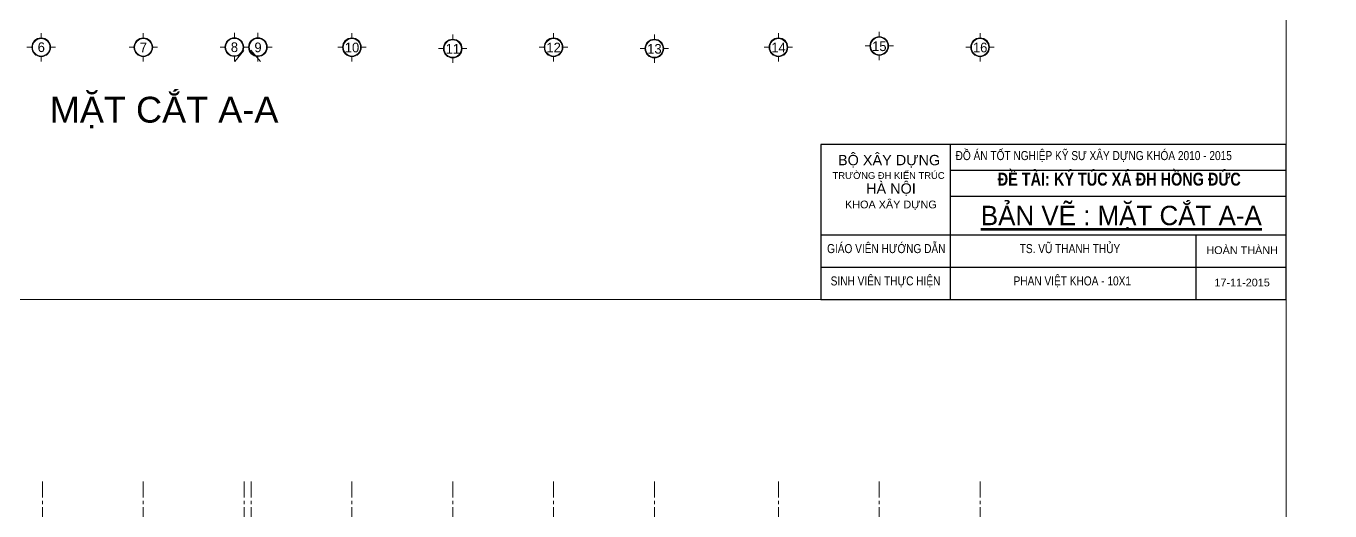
# Model space of a CAD drawing. Header units: millimetres. Extents: x 0 to 8478784, y 0 to 684185.
# Drawn here: x 4043897 to 4094337, y 408550 to 427300 of the extents above; entities that cross this region are included whole.
import ezdxf
from ezdxf.enums import TextEntityAlignment as Align

# ---------------------------------------------------------------- set-up
doc = ezdxf.new("R2010")
doc.units = ezdxf.units.MM
doc.header["$LTSCALE"] = 5000
doc.header["$MEASUREMENT"] = 0
doc.linetypes.add('CENTER', pattern=[2, 1.25, -0.25, 0.25, -0.25])
doc.linetypes.add('HIDDEN', pattern=[0.375, 0.25, -0.125])
for name, color, linetype, lineweight in [('00-XM.Dim', 8, 'Continuous', 15), ('00-XMT.Axes', 22, 'CENTER', 15), ('00-XMT.Text', 4, 'Continuous', 20), ('02-XMT.Beams', 94, 'Continuous', 25), ('net thay', 7, 'Continuous', 15), ('WALL', 7, 'Continuous', 40)]:
    doc.layers.add(name, color=color, linetype=linetype, lineweight=lineweight)
doc.layers.add('_Text', color=4, linetype='Continuous')
doc.layers.add('NHT-KHUNG TEN', color=253, linetype='Continuous')
doc.styles.add('S1', font='VHARIAL.TTF', dxfattribs={"height": 200})
doc.styles.add('VnAvantH', font='VHAVAN.TTF')

# ---------------------------------------------------------------- blocks, each defined once
blk = doc.blocks.new('00-XMT-Axis symbol')
at = {"layer": '00-XMT.Axes', "linetype": 'Continuous'}
for p, q in [((0, 2.9), (0, 4.4)), ((-2.9, 0), (-4.4, 0)), ((2.9, 0), (4.4, 0)), ((0, -2.9), (0, -4.4))]:
    blk.add_line(p, q, dxfattribs=at)
blk.add_circle((0, 0), 2.9, dxfattribs=at)
at = {"layer": '00-XMT.Axes', "color": 7, "linetype": 'Continuous'}
blk.add_circle((0, 0), 2.7, dxfattribs=at)
at = {"layer": '00-XMT.Text', "color": 7, "style": 'VnAvantH'}
blk.add_attdef('00', text='', height=3, dxfattribs=at).set_placement((0.03, -1.47), align=Align.CENTER)

msp = doc.modelspace()

# ---------------------------------------------------------------- linework, layer by layer
at = {"layer": '00-XMT.Axes', "color": 8, "linetype": 'CENTER', "lineweight": 15, "ltscale": 0.1}
for p, q in [((4044532.5, 409691.2), (4044532.5, 372640)), ((4048432.5, 409691.2), (4048432.5, 372640)), ((4052332.5, 409691.2), (4052332.5, 372640)), ((4052602.5, 409691.2), (4052602.5, 372640)), ((4056502.5, 409691.2), (4056502.5, 372640)), ((4060402.5, 409691.2), (4060402.5, 372640)), ((4064302.5, 409691.2), (4064302.5, 372640)), ((4068202.5, 409691.2), (4068202.5, 372640)), ((4073002.5, 409691.2), (4073002.5, 372640)), ((4076902.5, 409691.2), (4076902.5, 372640)), ((4080802.5, 409691.2), (4080802.5, 372640))]:
    msp.add_line(p, q, dxfattribs=at)
at = {"layer": '02-XMT.Beams', "linetype": 'ByBlock', "lineweight": 15}
for points in [[(4008544, 476124), (4092644, 476124), (4092644, 416724), (4008544, 416724)], [(4008544, 416724), (4092644, 416724), (4092644, 357324), (4008544, 357324)]]:
    msp.add_lwpolyline(points, close=True, dxfattribs=at)
at = {"layer": 'net thay', "linetype": 'CENTER', "lineweight": 15}
msp.add_circle((3911642, 421190.5), 262994, dxfattribs=at)
at = {"layer": 'NHT-KHUNG TEN'}
msp.add_lwpolyline([(4074644, 416724), (4092644, 416724), (4092644, 422724), (4074644, 422724)], close=True, dxfattribs=at)
for points in [[(4079644, 422724), (4079644, 416724)], [(4079644, 422724), (4079644, 416724)], [(4079644, 421724), (4092644, 421724)], [(4079644, 420724), (4092644, 420724)], [(4074644, 419224), (4092644, 419224)], [(4089144, 419224), (4089144, 416724)], [(4074644, 417974), (4092644, 417974)]]:
    msp.add_lwpolyline(points, dxfattribs=at)
at = {"layer": 'WALL', "linetype": 'HIDDEN', "lineweight": 15}
for p, q in [((4051972.2, 425933.4), (4052325.1, 426354.1)), ((4052972.2, 425933.4), (4052596.2, 426368.3))]:
    msp.add_line(p, q, dxfattribs=at)

# ---------------------------------------------------------------- block references
at = {"layer": '00-XM.Dim', "linetype": 'CENTER', "lineweight": 15}
ref = msp.add_blockref('00-XMT-Axis symbol', (4044482.5, 426480.3), dxfattribs=dict(at, xscale=-125, yscale=125, zscale=125, rotation=180))
ref.add_attrib('00', '6', dxfattribs={"layer": '00-XMT.Text', "color": 7, "height": 375, "style": 'VnAvantH'}).set_placement((4044485.6, 426296), align=Align.CENTER)
ref = msp.add_blockref('00-XMT-Axis symbol', (4048432.5, 426480.3), dxfattribs=dict(at, xscale=-125, yscale=125, zscale=125, rotation=180))
ref.add_attrib('00', '7', dxfattribs={"layer": '00-XMT.Text', "color": 7, "height": 375, "style": 'VnAvantH'}).set_placement((4048435.6, 426283.1), align=Align.CENTER)
ref = msp.add_blockref('00-XMT-Axis symbol', (4051953.9, 426486.1), dxfattribs=dict(at, xscale=-125, yscale=125, zscale=125, rotation=180))
ref.add_attrib('00', '8', dxfattribs={"layer": '00-XMT.Text', "color": 7, "height": 375, "style": 'VnAvantH'}).set_placement((4051957.1, 426295.6), align=Align.CENTER)
ref = msp.add_blockref('00-XMT-Axis symbol', (4052866.4, 426486.1), dxfattribs=dict(at, xscale=-125, yscale=125, zscale=125, rotation=180))
ref.add_attrib('00', '9', dxfattribs={"layer": '00-XMT.Text', "color": 7, "height": 375, "style": 'VnAvantH'}).set_placement((4052869.6, 426288.9), align=Align.CENTER)
ref = msp.add_blockref('00-XMT-Axis symbol', (4056502.5, 426480.3), dxfattribs=dict(at, xscale=-125, yscale=125, zscale=125, rotation=180))
ref.add_attrib('00', '10', dxfattribs={"layer": '00-XMT.Text', "color": 7, "height": 375, "style": 'VnAvantH'}).set_placement((4056505.6, 426283.1), align=Align.CENTER)
ref = msp.add_blockref('00-XMT-Axis symbol', (4060402.5, 426430.3), dxfattribs=dict(at, xscale=-125, yscale=125, zscale=125, rotation=180))
ref.add_attrib('00', '11', dxfattribs={"layer": '00-XMT.Text', "color": 7, "height": 375, "style": 'VnAvantH'}).set_placement((4060405.6, 426233.1), align=Align.CENTER)
ref = msp.add_blockref('00-XMT-Axis symbol', (4064302.5, 426480.3), dxfattribs=dict(at, xscale=-125, yscale=125, zscale=125, rotation=180))
ref.add_attrib('00', '12', dxfattribs={"layer": '00-XMT.Text', "color": 7, "height": 375, "style": 'VnAvantH'}).set_placement((4064305.6, 426283.1), align=Align.CENTER)
ref = msp.add_blockref('00-XMT-Axis symbol', (4068202.5, 426430.3), dxfattribs=dict(at, xscale=-125, yscale=125, zscale=125, rotation=180))
ref.add_attrib('00', '13', dxfattribs={"layer": '00-XMT.Text', "color": 7, "height": 375, "style": 'VnAvantH'}).set_placement((4068205.6, 426233.1), align=Align.CENTER)
ref = msp.add_blockref('00-XMT-Axis symbol', (4073002.5, 426480.3), dxfattribs=dict(at, xscale=-125, yscale=125, zscale=125, rotation=180))
ref.add_attrib('00', '14', dxfattribs={"layer": '00-XMT.Text', "color": 7, "height": 375, "style": 'VnAvantH'}).set_placement((4073005.6, 426283.1), align=Align.CENTER)
ref = msp.add_blockref('00-XMT-Axis symbol', (4076902.5, 426530.3), dxfattribs=dict(at, xscale=-125, yscale=125, zscale=125, rotation=180))
ref.add_attrib('00', '15', dxfattribs={"layer": '00-XMT.Text', "color": 7, "height": 375, "style": 'VnAvantH'}).set_placement((4076905.6, 426333.1), align=Align.CENTER)
ref = msp.add_blockref('00-XMT-Axis symbol', (4080802.5, 426480.3), dxfattribs=dict(at, xscale=-125, yscale=125, zscale=125, rotation=180))
ref.add_attrib('00', '16', dxfattribs={"layer": '00-XMT.Text', "color": 7, "height": 375, "style": 'VnAvantH'}).set_placement((4080805.6, 426283.1), align=Align.CENTER)

# ---------------------------------------------------------------- texts
at = {"layer": '02-XMT.Beams', "lineweight": 100, "insert": (4044813.5, 424567), "char_height": 1000, "width": 14882, "attachment_point": 1, "style": 'S1'}
msp.add_mtext('mÆt c¾t a-a', dxfattribs=at)
at = {"layer": '_Text', "lineweight": 100, "style": 'VnAvantH'}
msp.add_text('%%UB¶N VÏ : mÆt c¾t a-a', height=750, dxfattribs=at).set_placement((4086266.9, 419975), align=Align.MIDDLE_CENTER)
at = {"layer": '_Text', "lineweight": 100, "attachment_point": 1, "style": 'S1'}
for s, insert, char_height, width in [('  bé x©y dùng\\P{\\H0.65x; tr\xadêng ®h kiÕn tróc\\H0.7692x;\\P}         hµ néi{\\H0.75x;\\P     khoa x©y dùng}', (4074996, 422317.7), 400, 4431), ('HOµN THµNH', (4089557, 418783), 300, 3042), ('17-11-2015', (4089868, 417533), 300, 3042)]:
    msp.add_mtext(s, dxfattribs=dict(at, insert=insert, char_height=char_height, width=width))
at = {"layer": '_Text', "lineweight": 100, "attachment_point": 1}
for s, width, insert, char_height in [('\\pxqc;{\\fArial|b0|i0|c0|p34;\\W0.8;ĐỒ ÁN TỐT NGHIỆP KỸ SƯ XÂY DỰNG KHÓA 2010 - 2015}', 12539.348, (4078930.2, 422466.9), 350), ('{\\fArial|b1|i0|c0|p34;\\W0.8;ĐỀ TÀI: KÝ TÚC XÁ ĐH HỒNG ĐỨC}', 13598.481, (4081485.5, 421629.7), 500), ('\\pxql,t24;{\\fArial|b0|i0|c0|p34;\\W0.8;GIÁO VIÊN HƯỚNG DẪN}', 4827.463, (4074884.1, 418870), 350), ('\\pt8400;{\\fArial|b0|i0|c0|p34;\\W0.8;TS. VŨ THANH THỦY}', 4827.463, (4082337.2, 418870), 350), ('\\pxql,t24;{\\fArial|b0|i0|c0|p34;\\W0.8;SINH VIÊN THỰC HIỆN}', 4827.463, (4075022.9, 417620), 350), ('\\pt8400;{\\fArial|b0|i0|c0|p34;\\W0.8;PHAN VIỆT KHOA - 10X1}', 6448.177, (4082099.5, 417620), 350)]:
    msp.add_mtext_dynamic_manual_height_columns(s, width=width, gutter_width=2459.4, heights=[0], dxfattribs=dict(at, insert=insert, char_height=char_height))

doc.saveas('drawing.dxf')
